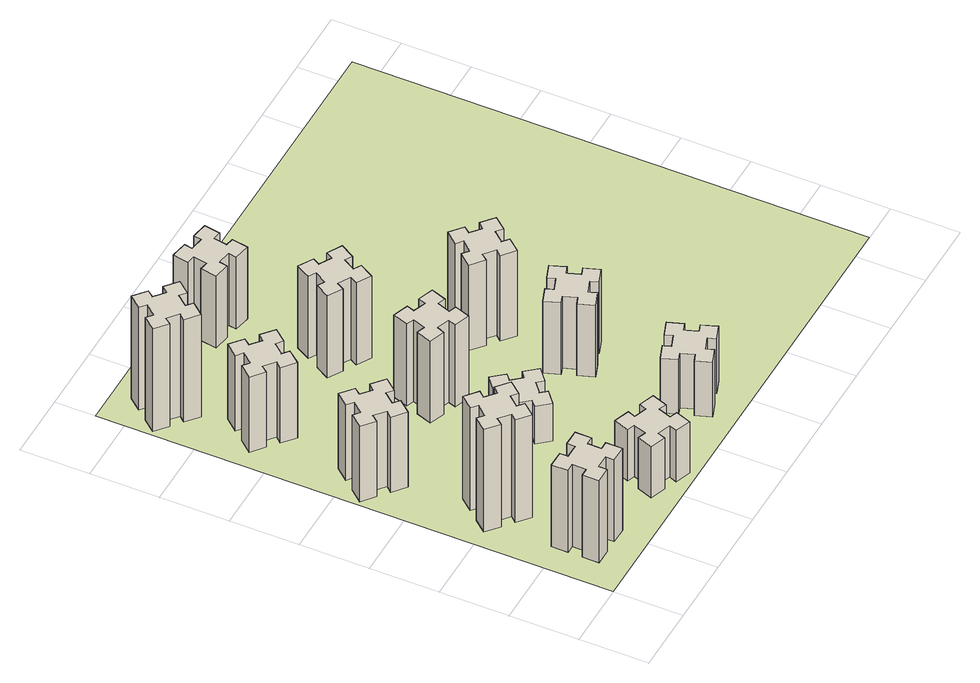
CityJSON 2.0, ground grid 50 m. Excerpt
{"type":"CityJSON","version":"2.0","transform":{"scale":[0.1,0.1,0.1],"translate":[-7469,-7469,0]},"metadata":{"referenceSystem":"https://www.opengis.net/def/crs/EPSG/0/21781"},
"CityObjects":{
"building1":{"type":"Building","attributes":{"class":"1000","function":"1000","usage":"1000","yearOfConstruction":2016,"roofType":"1000","measuredHeight":72,"storeysAboveGround":30,"storeysBelowGround":0},"geometry":[{"type":"Solid","lod":"1","boundaries":[[[[0,1,2,3,4,5,6,7,8,9,10,11,12,13,14,15,16,17,18,19]],[[17,16,20,21]],[[16,15,22,20]],[[15,14,23,22]],[[14,13,24,23]],[[13,12,25,24]],[[12,11,26,25]],[[11,10,27,26]],[[10,9,28,27]],[[9,8,29,28]],[[8,7,30,29]],[[7,6,31,30]],[[6,5,32,31]],[[5,4,33,32]],[[4,3,34,33]],[[3,2,35,34]],[[2,1,36,35]],[[1,0,37,36]],[[0,19,38,37]],[[19,18,39,38]],[[18,17,21,39]],[[24,25,26,27,28,29,30,31,32,33,34,35,36,37,38,39,21,20,22,23]]]]}]},
"building2":{"type":"Building","attributes":{"class":"1000","function":"1000","usage":"1000","yearOfConstruction":2016,"roofType":"1000","measuredHeight":90,"storeysAboveGround":30,"storeysBelowGround":0},"geometry":[{"type":"Solid","lod":"1","boundaries":[[[[40,41,42,43,44,45,46,47,48,49,50,51,52,53,54,55,56,57,58,59]],[[57,56,60,61]],[[56,55,62,60]],[[55,54,63,62]],[[54,53,64,63]],[[53,52,65,64]],[[52,51,66,65]],[[51,50,67,66]],[[50,49,68,67]],[[49,48,69,68]],[[48,47,70,69]],[[47,46,71,70]],[[46,45,72,71]],[[45,44,73,72]],[[44,43,74,73]],[[43,42,75,74]],[[42,41,76,75]],[[41,40,77,76]],[[40,59,78,77]],[[59,58,79,78]],[[58,57,61,79]],[[64,65,66,67,68,69,70,71,72,73,74,75,76,77,78,79,61,60,62,63]]]]}]},
"building3":{"type":"Building","attributes":{"class":"1000","function":"1000","usage":"1000","yearOfConstruction":2016,"roofType":"1000","measuredHeight":66,"storeysAboveGround":30,"storeysBelowGround":0},"geometry":[{"type":"Solid","lod":"1","boundaries":[[[[80,81,82,83,84,85,86,87,88,89,90,91,92,93,94,95,96,97,98,99]],[[97,96,100,101]],[[96,95,102,100]],[[95,94,103,102]],[[94,93,104,103]],[[93,92,105,104]],[[92,91,106,105]],[[91,90,107,106]],[[90,89,108,107]],[[89,88,109,108]],[[88,87,110,109]],[[87,86,111,110]],[[86,85,112,111]],[[85,84,113,112]],[[84,83,114,113]],[[83,82,115,114]],[[82,81,116,115]],[[81,80,117,116]],[[80,99,118,117]],[[99,98,119,118]],[[98,97,101,119]],[[104,105,106,107,108,109,110,111,112,113,114,115,116,117,118,119,101,100,102,103]]]]}]},
"building4":{"type":"Building","attributes":{"class":"1000","function":"1000","usage":"1000","yearOfConstruction":2016,"roofType":"1000","measuredHeight":66,"storeysAboveGround":30,"storeysBelowGround":0},"geometry":[{"type":"Solid","lod":"1","boundaries":[[[[120,121,122,123,124,125,126,127,128,129,130,131,132,133,134,135,136,137,138,139]],[[137,136,140,141]],[[136,135,142,140]],[[135,134,143,142]],[[134,133,144,143]],[[133,132,145,144]],[[132,131,146,145]],[[131,130,147,146]],[[130,129,148,147]],[[129,128,149,148]],[[128,127,150,149]],[[127,126,151,150]],[[126,125,152,151]],[[125,124,153,152]],[[124,123,154,153]],[[123,122,155,154]],[[122,121,156,155]],[[121,120,157,156]],[[120,139,158,157]],[[139,138,159,158]],[[138,137,141,159]],[[144,145,146,147,148,149,150,151,152,153,154,155,156,157,158,159,141,140,142,143]]]]}]},
"building5":{"type":"Building","attributes":{"class":"1000","function":"1000","usage":"1000","yearOfConstruction":2016,"roofType":"1000","measuredHeight":45,"storeysAboveGround":30,"storeysBelowGround":0},"geometry":[{"type":"Solid","lod":"1","boundaries":[[[[160,161,162,163,164,165,166,167,168,169,170,171,172,173,174,175,176,177,178,179]],[[177,176,180,181]],[[176,175,182,180]],[[175,174,183,182]],[[174,173,184,183]],[[173,172,185,184]],[[172,171,186,185]],[[171,170,187,186]],[[170,169,188,187]],[[169,168,189,188]],[[168,167,190,189]],[[167,166,191,190]],[[166,165,192,191]],[[165,164,193,192]],[[164,163,194,193]],[[163,162,195,194]],[[162,161,196,195]],[[161,160,197,196]],[[160,179,198,197]],[[179,178,199,198]],[[178,177,181,199]],[[184,185,186,187,188,189,190,191,192,193,194,195,196,197,198,199,181,180,182,183]]]]}]},
"building6":{"type":"Building","attributes":{"class":"1000","function":"1000","usage":"1000","yearOfConstruction":2016,"roofType":"1000","measuredHeight":90,"storeysAboveGround":30,"storeysBelowGround":0},"geometry":[{"type":"Solid","lod":"1","boundaries":[[[[200,201,202,203,204,205,206,207,208,209,210,211,212,213,214,215,216,217,218,219]],[[217,216,220,221]],[[216,215,222,220]],[[215,214,223,222]],[[214,213,224,223]],[[213,212,225,224]],[[212,211,226,225]],[[211,210,227,226]],[[210,209,228,227]],[[209,208,229,228]],[[208,207,230,229]],[[207,206,231,230]],[[206,205,232,231]],[[205,204,233,232]],[[204,203,234,233]],[[203,202,235,234]],[[202,201,236,235]],[[201,200,237,236]],[[200,219,238,237]],[[219,218,239,238]],[[218,217,221,239]],[[224,225,226,227,228,229,230,231,232,233,234,235,236,237,238,239,221,220,222,223]]]]}]},
"building7":{"type":"Building","attributes":{"class":"1000","function":"1000","usage":"1000","yearOfConstruction":2016,"roofType":"1000","measuredHeight":33,"storeysAboveGround":30,"storeysBelowGround":0},"geometry":[{"type":"Solid","lod":"1","boundaries":[[[[240,241,242,243,244,245,246,247,248,249,250,251,252,253,254,255,256,257,258,259]],[[257,256,260,261]],[[256,255,262,260]],[[255,254,263,262]],[[254,253,264,263]],[[253,252,265,264]],[[252,251,266,265]],[[251,250,267,266]],[[250,249,268,267]],[[249,248,269,268]],[[248,247,270,269]],[[247,246,271,270]],[[246,245,272,271]],[[245,244,273,272]],[[244,243,274,273]],[[243,242,275,274]],[[242,241,276,275]],[[241,240,277,276]],[[240,259,278,277]],[[259,258,279,278]],[[258,257,261,279]],[[264,265,266,267,268,269,270,271,272,273,274,275,276,277,278,279,261,260,262,263]]]]}]},
"building8":{"type":"Building","attributes":{"class":"1000","function":"1000","usage":"1000","yearOfConstruction":2016,"roofType":"1000","measuredHeight":72,"storeysAboveGround":30,"storeysBelowGround":0},"geometry":[{"type":"Solid","lod":"1","boundaries":[[[[280,281,282,283,284,285,286,287,288,289,290,291,292,293,294,295,296,297,298,299]],[[297,296,300,301]],[[296,295,302,300]],[[295,294,303,302]],[[294,293,304,303]],[[293,292,305,304]],[[292,291,306,305]],[[291,290,307,306]],[[290,289,308,307]],[[289,288,309,308]],[[288,287,310,309]],[[287,286,311,310]],[[286,285,312,311]],[[285,284,313,312]],[[284,283,314,313]],[[283,282,315,314]],[[282,281,316,315]],[[281,280,317,316]],[[280,299,318,317]],[[299,298,319,318]],[[298,297,301,319]],[[304,305,306,307,308,309,310,311,312,313,314,315,316,317,318,319,301,300,302,303]]]]}]},
"building9":{"type":"Building","attributes":{"class":"1000","function":"1000","usage":"1000","yearOfConstruction":2016,"roofType":"1000","measuredHeight":48,"storeysAboveGround":30,"storeysBelowGround":0},"geometry":[{"type":"Solid","lod":"1","boundaries":[[[[320,321,322,323,324,325,326,327,328,329,330,331,332,333,334,335,336,337,338,339]],[[337,336,340,341]],[[336,335,342,340]],[[335,334,343,342]],[[334,333,344,343]],[[333,332,345,344]],[[332,331,346,345]],[[331,330,347,346]],[[330,329,348,347]],[[329,328,349,348]],[[328,327,350,349]],[[327,326,351,350]],[[326,325,352,351]],[[325,324,353,352]],[[324,323,354,353]],[[323,322,355,354]],[[322,321,356,355]],[[321,320,357,356]],[[320,339,358,357]],[[339,338,359,358]],[[338,337,341,359]],[[344,345,346,347,348,349,350,351,352,353,354,355,356,357,358,359,341,340,342,343]]]]}]},
"building10":{"type":"Building","attributes":{"class":"1000","function":"1000","usage":"1000","yearOfConstruction":2016,"roofType":"1000","measuredHeight":72,"storeysAboveGround":30,"storeysBelowGround":0},"geometry":[{"type":"Solid","lod":"1","boundaries":[[[[360,361,362,363,364,365,366,367,368,369,370,371,372,373,374,375,376,377,378,379]],[[377,376,380,381]],[[376,375,382,380]],[[375,374,383,382]],[[374,373,384,383]],[[373,372,385,384]],[[372,371,386,385]],[[371,370,387,386]],[[370,369,388,387]],[[369,368,389,388]],[[368,367,390,389]],[[367,366,391,390]],[[366,365,392,391]],[[365,364,393,392]],[[364,363,394,393]],[[363,362,395,394]],[[362,361,396,395]],[[361,360,397,396]],[[360,379,398,397]],[[379,378,399,398]],[[378,377,381,399]],[[384,385,386,387,388,389,390,391,392,393,394,395,396,397,398,399,381,380,382,383]]]]}]},
"building11":{"type":"Building","attributes":{"class":"1000","function":"1000","usage":"1000","yearOfConstruction":2016,"roofType":"1000","measuredHeight":63,"storeysAboveGround":30,"storeysBelowGround":0},"geometry":[{"type":"Solid","lod":"1","boundaries":[[[[400,401,402,403,404,405,406,407,408,409,410,411,412,413,414,415,416,417,418,419]],[[417,416,420,421]],[[416,415,422,420]],[[415,414,423,422]],[[414,413,424,423]],[[413,412,425,424]],[[412,411,426,425]],[[411,410,427,426]],[[410,409,428,427]],[[409,408,429,428]],[[408,407,430,429]],[[407,406,431,430]],[[406,405,432,431]],[[405,404,433,432]],[[404,403,434,433]],[[403,402,435,434]],[[402,401,436,435]],[[401,400,437,436]],[[400,419,438,437]],[[419,418,439,438]],[[418,417,421,439]],[[424,425,426,427,428,429,430,431,432,433,434,435,436,437,438,439,421,420,422,423]]]]}]},
"building12":{"type":"Building","attributes":{"class":"1000","function":"1000","usage":"1000","yearOfConstruction":2016,"roofType":"1000","measuredHeight":63,"storeysAboveGround":30,"storeysBelowGround":0},"geometry":[{"type":"Solid","lod":"1","boundaries":[[[[440,441,442,443,444,445,446,447,448,449,450,451,452,453,454,455,456,457,458,459]],[[457,456,460,461]],[[456,455,462,460]],[[455,454,463,462]],[[454,453,464,463]],[[453,452,465,464]],[[452,451,466,465]],[[451,450,467,466]],[[450,449,468,467]],[[449,448,469,468]],[[448,447,470,469]],[[447,446,471,470]],[[446,445,472,471]],[[445,444,473,472]],[[444,443,474,473]],[[443,442,475,474]],[[442,441,476,475]],[[441,440,477,476]],[[440,459,478,477]],[[459,458,479,478]],[[458,457,461,479]],[[464,465,466,467,468,469,470,471,472,473,474,475,476,477,478,479,461,460,462,463]]]]}]},
"building13":{"type":"Building","attributes":{"class":"1000","function":"1000","usage":"1000","yearOfConstruction":2016,"roofType":"1000","measuredHeight":75,"storeysAboveGround":30,"storeysBelowGround":0},"geometry":[{"type":"Solid","lod":"1","boundaries":[[[[480,481,482,483,484,485,486,487,488,489,490,491,492,493,494,495,496,497,498,499]],[[497,496,500,501]],[[496,495,502,500]],[[495,494,503,502]],[[494,493,504,503]],[[493,492,505,504]],[[492,491,506,505]],[[491,490,507,506]],[[490,489,508,507]],[[489,488,509,508]],[[488,487,510,509]],[[487,486,511,510]],[[486,485,512,511]],[[485,484,513,512]],[[484,483,514,513]],[[483,482,515,514]],[[482,481,516,515]],[[481,480,517,516]],[[480,499,518,517]],[[499,498,519,518]],[[498,497,501,519]],[[504,505,506,507,508,509,510,511,512,513,514,515,516,517,518,519,501,500,502,503]]]]}]},
"landuse1":{"type":"LandUse","attributes":{"name":"plot1","function":"1010"},"geometry":[{"type":"MultiSurface","lod":"1","boundaries":[[[520,521,522,523]]]}]}
},
"vertices":[
[325,265,0],[425,265,0],[425,205,0],[545,205,0],[545,325,0],[485,325,0],[485,425,0],[545,425,0],[545,545,0],[425,545,0],[425,485,0],[325,485,0],[325,545,0],[205,545,0],[205,425,0],[265,425,0],[265,325,0],[205,325,0],[205,205,0],[325,205,0],[265,325,720],[205,325,720],[265,425,720],[205,425,720],[205,545,720],[325,545,720],[325,485,720],[425,485,720],[425,545,720],[545,545,720],[545,425,720],[485,425,720],[485,325,720],[545,325,720],[545,205,720],[425,205,720],[425,265,720],[325,265,720],[325,205,720],[205,205,720],
[484,1067,0],[408,1132,0],[446,1178,0],[354,1255,0],[277,1163,0],[323,1124,0],[259,1048,0],[213,1086,0],[136,994,0],[228,917,0],[266,963,0],[343,899,0],[304,853,0],[396,776,0],[473,868,0],[427,906,0],[492,983,0],[538,944,0],[615,1036,0],[523,1113,0],[492,983,900],[538,944,900],[427,906,900],[473,868,900],[396,776,900],[304,853,900],[343,899,900],[266,963,900],[228,917,900],[136,994,900],[213,1086,900],[259,1048,900],[323,1124,900],[277,1163,900],[354,1255,900],[446,1178,900],[408,1132,900],[484,1067,900],[523,1113,900],[615,1036,900],
[223,1964,0],[159,1888,0],[113,1926,0],[36,1834,0],[128,1757,0],[166,1803,0],[243,1739,0],[204,1693,0],[296,1616,0],[373,1708,0],[327,1746,0],[392,1823,0],[438,1784,0],[515,1876,0],[423,1953,0],[384,1907,0],[308,1972,0],[346,2018,0],[254,2095,0],[177,2003,0],[308,1972,660],[346,2018,660],[384,1907,660],[423,1953,660],[515,1876,660],[438,1784,660],[392,1823,660],[327,1746,660],[373,1708,660],[296,1616,660],[204,1693,660],[243,1739,660],[166,1803,660],[128,1757,660],[36,1834,660],[113,1926,660],[159,1888,660],[223,1964,660],[177,2003,660],[254,2095,660],
[427,2586,0],[492,2663,0],[538,2624,0],[615,2716,0],[523,2793,0],[484,2747,0],[408,2812,0],[446,2858,0],[354,2935,0],[277,2843,0],[323,2804,0],[259,2728,0],[213,2766,0],[136,2674,0],[228,2597,0],[266,2643,0],[343,2579,0],[304,2533,0],[396,2456,0],[473,2548,0],[343,2579,660],[304,2533,660],[266,2643,660],[228,2597,660],[136,2674,660],[213,2766,660],[259,2728,660],[323,2804,660],[277,2843,660],[354,2935,660],[446,2858,660],[408,2812,660],[484,2747,660],[523,2793,660],[615,2716,660],[538,2624,660],[492,2663,660],[427,2586,660],[473,2548,660],[396,2456,660],
[1200,362,0],[1106,396,0],[1127,452,0],[1014,493,0],[973,380,0],[1029,360,0],[995,266,0],[939,287,0],[897,174,0],[1010,133,0],[1031,189,0],[1125,155,0],[1104,99,0],[1217,57,0],[1258,170,0],[1202,191,0],[1236,285,0],[1292,264,0],[1333,377,0],[1220,418,0],[1236,285,450],[1292,264,450],[1202,191,450],[1258,170,450],[1217,57,450],[1104,99,450],[1125,155,450],[1031,189,450],[1010,133,450],[897,174,450],[939,287,450],[995,266,450],[1029,360,450],[973,380,450],[1014,493,450],[1127,452,450],[1106,396,450],[1200,362,450],[1220,418,450],[1333,377,450],
[384,3387,0],[308,3452,0],[346,3498,0],[254,3575,0],[177,3483,0],[223,3444,0],[159,3368,0],[113,3406,0],[36,3314,0],[128,3237,0],[166,3283,0],[243,3219,0],[204,3173,0],[296,3096,0],[373,3188,0],[327,3226,0],[392,3303,0],[438,3264,0],[515,3356,0],[423,3433,0],[392,3303,900],[438,3264,900],[327,3226,900],[373,3188,900],[296,3096,900],[204,3173,900],[243,3219,900],[166,3283,900],[128,3237,900],[36,3314,900],[113,3406,900],[159,3368,900],[223,3444,900],[177,3483,900],[254,3575,900],[346,3498,900],[308,3452,900],[384,3387,900],[423,3433,900],[515,3356,900],
[1083,1332,0],[1006,1267,0],[968,1313,0],[876,1236,0],[953,1144,0],[999,1183,0],[1063,1106,0],[1017,1068,0],[1094,976,0],[1186,1053,0],[1148,1099,0],[1224,1163,0],[1263,1117,0],[1355,1194,0],[1278,1286,0],[1232,1248,0],[1167,1324,0],[1213,1363,0],[1136,1455,0],[1044,1378,0],[1167,1324,330],[1213,1363,330],[1232,1248,330],[1278,1286,330],[1355,1194,330],[1263,1117,330],[1224,1163,330],[1148,1099,330],[1186,1053,330],[1094,976,330],[1017,1068,330],[1063,1106,330],[999,1183,330],[953,1144,330],[876,1236,330],[968,1313,330],[1006,1267,330],[1083,1332,330],[1044,1378,330],[1136,1455,330],
[1202,1771,0],[1236,1865,0],[1292,1844,0],[1333,1957,0],[1220,1998,0],[1200,1942,0],[1106,1976,0],[1127,2032,0],[1014,2073,0],[973,1960,0],[1029,1940,0],[995,1846,0],[939,1867,0],[897,1754,0],[1010,1713,0],[1031,1769,0],[1125,1735,0],[1104,1679,0],[1217,1637,0],[1258,1750,0],[1125,1735,720],[1104,1679,720],[1031,1769,720],[1010,1713,720],[897,1754,720],[939,1867,720],[995,1846,720],[1029,1940,720],[973,1960,720],[1014,2073,720],[1127,2032,720],[1106,1976,720],[1200,1942,720],[1220,1998,720],[1333,1957,720],[1292,1844,720],[1236,1865,720],[1202,1771,720],[1258,1750,720],[1217,1637,720],
[1865,496,0],[1771,462,0],[1750,518,0],[1637,477,0],[1679,364,0],[1735,385,0],[1769,291,0],[1713,270,0],[1754,157,0],[1867,199,0],[1846,255,0],[1940,289,0],[1960,233,0],[2073,274,0],[2032,387,0],[1976,366,0],[1942,460,0],[1998,480,0],[1957,593,0],[1844,552,0],[1942,460,480],[1998,480,480],[1976,366,480],[2032,387,480],[2073,274,480],[1960,233,480],[1940,289,480],[1846,255,480],[1867,199,480],[1754,157,480],[1713,270,480],[1769,291,480],[1735,385,480],[1679,364,480],[1637,477,480],[1750,518,480],[1771,462,480],[1865,496,480],[1844,552,480],[1957,593,480],
[1286,2497,0],[1336,2584,0],[1388,2554,0],[1448,2658,0],[1344,2718,0],[1314,2666,0],[1227,2716,0],[1257,2768,0],[1153,2828,0],[1093,2724,0],[1145,2694,0],[1095,2607,0],[1043,2637,0],[983,2533,0],[1087,2473,0],[1117,2525,0],[1204,2475,0],[1174,2423,0],[1278,2363,0],[1338,2467,0],[1204,2475,720],[1174,2423,720],[1117,2525,720],[1087,2473,720],[983,2533,720],[1043,2637,720],[1095,2607,720],[1145,2694,720],[1093,2724,720],[1153,2828,720],[1257,2768,720],[1227,2716,720],[1314,2666,720],[1344,2718,720],[1448,2658,720],[1388,2554,720],[1336,2584,720],[1286,2497,720],[1338,2467,720],[1278,2363,720],
[1016,3504,0],[998,3405,0],[939,3416,0],[918,3297,0],[1037,3277,0],[1047,3336,0],[1145,3318,0],[1135,3259,0],[1253,3238,0],[1274,3357,0],[1215,3367,0],[1232,3465,0],[1291,3455,0],[1312,3573,0],[1194,3594,0],[1184,3535,0],[1085,3552,0],[1096,3611,0],[977,3632,0],[957,3514,0],[1085,3552,630],[1096,3611,630],[1184,3535,630],[1194,3594,630],[1312,3573,630],[1291,3455,630],[1232,3465,630],[1215,3367,630],[1274,3357,630],[1253,3238,630],[1135,3259,630],[1145,3318,630],[1047,3336,630],[1037,3277,630],[918,3297,630],[939,3416,630],[998,3405,630],[1016,3504,630],[957,3514,630],[977,3632,630],
[1846,1095,0],[1940,1129,0],[1960,1073,0],[2073,1114,0],[2032,1227,0],[1976,1206,0],[1942,1300,0],[1998,1320,0],[1957,1433,0],[1844,1392,0],[1865,1336,0],[1771,1302,0],[1750,1358,0],[1637,1317,0],[1679,1204,0],[1735,1225,0],[1769,1131,0],[1713,1110,0],[1754,997,0],[1867,1039,0],[1769,1131,630],[1713,1110,630],[1735,1225,630],[1679,1204,630],[1637,1317,630],[1750,1358,630],[1771,1302,630],[1865,1336,630],[1844,1392,630],[1957,1433,630],[1998,1320,630],[1942,1300,630],[1976,1206,630],[2032,1227,630],[2073,1114,630],[1960,1073,630],[1940,1129,630],[1846,1095,630],[1867,1039,630],[1754,997,630],
[1964,1907,0],[1888,1972,0],[1926,2018,0],[1834,2095,0],[1757,2003,0],[1803,1964,0],[1739,1888,0],[1693,1926,0],[1616,1834,0],[1708,1757,0],[1746,1803,0],[1823,1739,0],[1784,1693,0],[1876,1616,0],[1953,1708,0],[1907,1746,0],[1972,1823,0],[2018,1784,0],[2095,1876,0],[2003,1953,0],[1972,1823,750],[2018,1784,750],[1907,1746,750],[1953,1708,750],[1876,1616,750],[1784,1693,750],[1823,1739,750],[1746,1803,750],[1708,1757,750],[1616,1834,750],[1693,1926,750],[1739,1888,750],[1803,1964,750],[1757,2003,750],[1834,2095,750],[1926,2018,750],[1888,1972,750],[1964,1907,750],[2003,1953,750],[2095,1876,750],
[5,3705,0],[3705,3705,0],[3705,5,0],[5,5,0]
]}
